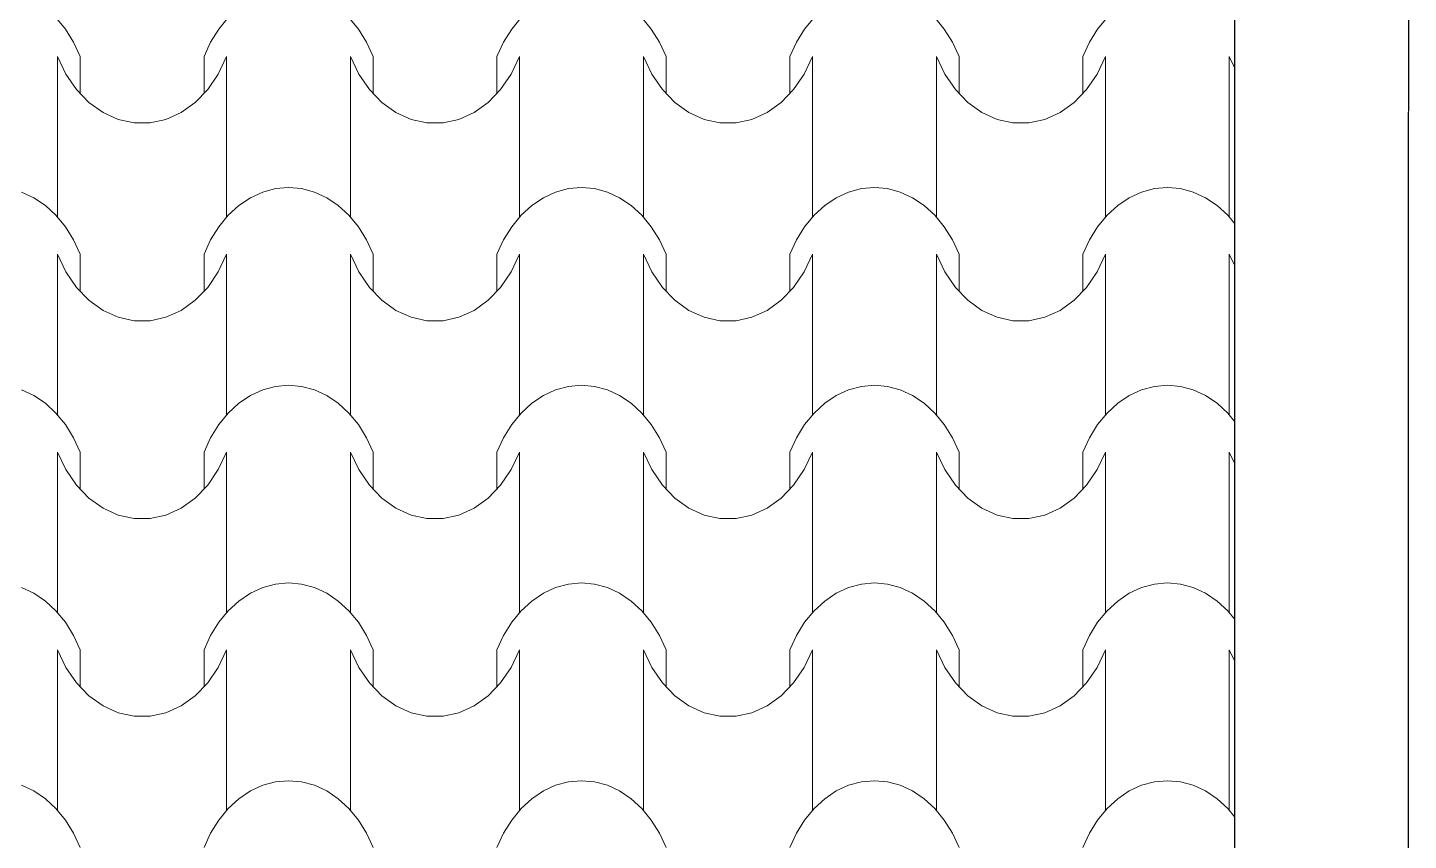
# Model space of a CAD drawing. Header units: millimetres. Extents: x 42452 to 2852333, y -419346 to 834876.
# Drawn here: x 2640242 to 2643426, y 649829 to 651705 of the extents above; entities that cross this region are included whole.
import ezdxf

# ---------------------------------------------------------------- set-up
doc = ezdxf.new("R2010")
doc.units = ezdxf.units.MM
doc.layers.add('M-2 keramitin shtrixi_Ном._пера__21_Pen_No__1', color=7, linetype='Continuous', lineweight=15)
doc.layers.add('memar', color=7, linetype='Continuous', lineweight=25)

# ---------------------------------------------------------------- blocks, each defined once
blk = doc.blocks.new('*X17')
at = {"layer": 'M-2 keramitin shtrixi_Ном._пера__21_Pen_No__1', "color": 7, "linetype": 'Continuous', "lineweight": 15}
for p, q in [((-246032, -1358982.3), (-246010.2, -1359009)), ((-246010.2, -1359009), (-245991.5, -1359039.2)), ((-245675.4, -1359039.2), (-245656.6, -1359009)), ((-245656.6, -1359009), (-245634.8, -1358982.3)), ((-245356.5, -1358982.3), (-245334.6, -1359009)), ((-245334.6, -1359009), (-245315.9, -1359039.2)), ((-244999.8, -1359039.2), (-244981.1, -1359009)), ((-244981.1, -1359009), (-244959.2, -1358982.3)), ((-244680.9, -1358982.3), (-244659.1, -1359009)), ((-244659.1, -1359009), (-244640.3, -1359039.2)), ((-244324.2, -1359039.2), (-244305.5, -1359009)), ((-244305.5, -1359009), (-244283.7, -1358982.3)), ((-244005.3, -1358982.3), (-243983.5, -1359009)), ((-243983.5, -1359009), (-243964.8, -1359039.2)), ((-243648.7, -1359039.2), (-243629.9, -1359009)), ((-243629.9, -1359009), (-243608.1, -1358982.3)), ((-245991.5, -1359039.2), (-245976.2, -1359072.4)), ((-245690.6, -1359072.4), (-245675.4, -1359039.2)), ((-245315.9, -1359039.2), (-245300.6, -1359072.4)), ((-245015.1, -1359072.4), (-244999.8, -1359039.2)), ((-244640.3, -1359039.2), (-244625, -1359072.4)), ((-244339.5, -1359072.4), (-244324.2, -1359039.2)), ((-243964.8, -1359039.2), (-243949.5, -1359072.4)), ((-243664, -1359072.4), (-243648.7, -1359039.2)), ((-246028.4, -1359257.5), (-246028.4, -1359072.4)), ((-246009.1, -1359113), (-246028.4, -1359072.4)), ((-245976.2, -1359157.5), (-245976.2, -1359072.4)), ((-245690.6, -1359157.5), (-245690.6, -1359072.4)), ((-245638.4, -1359072.4), (-245657.7, -1359113)), ((-245638.4, -1359257.5), (-245638.4, -1359072.4)), ((-245352.9, -1359257.5), (-245352.9, -1359072.4)), ((-245333.5, -1359113), (-245352.9, -1359072.4)), ((-245300.6, -1359157.5), (-245300.6, -1359072.4)), ((-245015.1, -1359157.5), (-245015.1, -1359072.4)), ((-244962.8, -1359072.4), (-244982.1, -1359113)), ((-244962.8, -1359257.5), (-244962.8, -1359072.4)), ((-244677.3, -1359257.5), (-244677.3, -1359072.4)), ((-244658, -1359113), (-244677.3, -1359072.4)), ((-244625, -1359157.5), (-244625, -1359072.4)), ((-244339.5, -1359157.5), (-244339.5, -1359072.4)), ((-244287.3, -1359072.4), (-244306.6, -1359113)), ((-244287.3, -1359257.5), (-244287.3, -1359072.4)), ((-244001.7, -1359257.5), (-244001.7, -1359072.4)), ((-243982.4, -1359113), (-244001.7, -1359072.4)), ((-243949.5, -1359157.5), (-243949.5, -1359072.4)), ((-243664, -1359157.5), (-243664, -1359072.4)), ((-243611.7, -1359072.4), (-243631, -1359113)), ((-243611.7, -1359257.5), (-243611.7, -1359072.4)), ((-243326.2, -1359257.5), (-243326.2, -1359072.4)), ((-243313.4, -1359099.2), (-243326.2, -1359072.4)), ((-245984.7, -1359148.7), (-246009.1, -1359113)), ((-245657.7, -1359113), (-245682.1, -1359148.7)), ((-245309.1, -1359148.7), (-245333.5, -1359113)), ((-244982.1, -1359113), (-245006.6, -1359148.7)), ((-244633.6, -1359148.7), (-244658, -1359113)), ((-244306.6, -1359113), (-244331, -1359148.7)), ((-243958, -1359148.7), (-243982.4, -1359113)), ((-243631, -1359113), (-243655.4, -1359148.7)), ((-245955.9, -1359178.6), (-245984.7, -1359148.7)), ((-245682.1, -1359148.7), (-245710.9, -1359178.6)), ((-245280.3, -1359178.6), (-245309.1, -1359148.7)), ((-245006.6, -1359148.7), (-245035.4, -1359178.6)), ((-244604.8, -1359178.6), (-244633.6, -1359148.7)), ((-244331, -1359148.7), (-244359.8, -1359178.6)), ((-243929.2, -1359178.6), (-243958, -1359148.7)), ((-243655.4, -1359148.7), (-243684.3, -1359178.6)), ((-245923.5, -1359201.8), (-245955.9, -1359178.6)), ((-245888.5, -1359217.7), (-245923.5, -1359201.8)), ((-245743.3, -1359201.8), (-245778.3, -1359217.7)), ((-245710.9, -1359178.6), (-245743.3, -1359201.8)), ((-245248, -1359201.8), (-245280.3, -1359178.6)), ((-245213, -1359217.7), (-245248, -1359201.8)), ((-245067.7, -1359201.8), (-245102.7, -1359217.7)), ((-245035.4, -1359178.6), (-245067.7, -1359201.8)), ((-244572.4, -1359201.8), (-244604.8, -1359178.6)), ((-244537.4, -1359217.7), (-244572.4, -1359201.8)), ((-244392.2, -1359201.8), (-244427.2, -1359217.7)), ((-244359.8, -1359178.6), (-244392.2, -1359201.8)), ((-243896.8, -1359201.8), (-243929.2, -1359178.6)), ((-243861.9, -1359217.7), (-243896.8, -1359201.8)), ((-243716.6, -1359201.8), (-243751.6, -1359217.7)), ((-243684.3, -1359178.6), (-243716.6, -1359201.8)), ((-245852, -1359225.7), (-245888.5, -1359217.7)), ((-245833.4, -1359225.7), (-245852, -1359225.7)), ((-245814.8, -1359225.7), (-245833.4, -1359225.7)), ((-245778.3, -1359217.7), (-245814.8, -1359225.7)), ((-245176.4, -1359225.7), (-245213, -1359217.7)), ((-245157.8, -1359225.7), (-245176.4, -1359225.7)), ((-245139.3, -1359225.7), (-245157.8, -1359225.7)), ((-245102.7, -1359217.7), (-245139.3, -1359225.7)), ((-244500.8, -1359225.7), (-244537.4, -1359217.7)), ((-244482.3, -1359225.7), (-244500.8, -1359225.7)), ((-244463.7, -1359225.7), (-244482.3, -1359225.7)), ((-244427.2, -1359217.7), (-244463.7, -1359225.7)), ((-243825.3, -1359225.7), (-243861.9, -1359217.7)), ((-243806.7, -1359225.7), (-243825.3, -1359225.7)), ((-243788.2, -1359225.7), (-243806.7, -1359225.7)), ((-243751.6, -1359217.7), (-243788.2, -1359225.7)), ((-246028.4, -1359442.6), (-246028.4, -1359257.5)), ((-245638.4, -1359442.6), (-245638.4, -1359257.5)), ((-245352.9, -1359442.6), (-245352.9, -1359257.5)), ((-244962.8, -1359442.6), (-244962.8, -1359257.5)), ((-244677.3, -1359442.6), (-244677.3, -1359257.5)), ((-244287.3, -1359442.6), (-244287.3, -1359257.5)), ((-244001.7, -1359442.6), (-244001.7, -1359257.5)), ((-243611.7, -1359442.6), (-243611.7, -1359257.5)), ((-243326.2, -1359442.6), (-243326.2, -1359257.5)), ((-246111.6, -1359385.1), (-246083.2, -1359398.2)), ((-245583.6, -1359398.2), (-245555.2, -1359385.1)), ((-245555.2, -1359385.1), (-245525.7, -1359377.1)), ((-245525.7, -1359377.1), (-245495.6, -1359374.5)), ((-245495.6, -1359374.5), (-245465.5, -1359377.1)), ((-245465.5, -1359377.1), (-245436, -1359385.1)), ((-245436, -1359385.1), (-245407.6, -1359398.2)), ((-244908.1, -1359398.2), (-244879.7, -1359385.1)), ((-244879.7, -1359385.1), (-244850.2, -1359377.1)), ((-244850.2, -1359377.1), (-244820.1, -1359374.5)), ((-244820.1, -1359374.5), (-244790, -1359377.1)), ((-244790, -1359377.1), (-244760.5, -1359385.1)), ((-244760.5, -1359385.1), (-244732.1, -1359398.2)), ((-244232.5, -1359398.2), (-244204.1, -1359385.1)), ((-244204.1, -1359385.1), (-244174.6, -1359377.1)), ((-244174.6, -1359377.1), (-244144.5, -1359374.5)), ((-244144.5, -1359374.5), (-244114.4, -1359377.1)), ((-244114.4, -1359377.1), (-244084.9, -1359385.1)), ((-244084.9, -1359385.1), (-244056.5, -1359398.2)), ((-243556.9, -1359398.2), (-243528.6, -1359385.1)), ((-243528.6, -1359385.1), (-243499, -1359377.1)), ((-243499, -1359377.1), (-243468.9, -1359374.5)), ((-243468.9, -1359374.5), (-243438.9, -1359377.1)), ((-243438.9, -1359377.1), (-243409.3, -1359385.1)), ((-243409.3, -1359385.1), (-243381, -1359398.2)), ((-246083.2, -1359398.2), (-246056.5, -1359416.2)), ((-246056.5, -1359416.2), (-246032, -1359438.7)), ((-245634.8, -1359438.7), (-245610.3, -1359416.2)), ((-245610.3, -1359416.2), (-245583.6, -1359398.2)), ((-245407.6, -1359398.2), (-245380.9, -1359416.2)), ((-245380.9, -1359416.2), (-245356.5, -1359438.7)), ((-244959.2, -1359438.7), (-244934.7, -1359416.2)), ((-244934.7, -1359416.2), (-244908.1, -1359398.2)), ((-244732.1, -1359398.2), (-244705.4, -1359416.2)), ((-244705.4, -1359416.2), (-244680.9, -1359438.7)), ((-244283.7, -1359438.7), (-244259.2, -1359416.2)), ((-244259.2, -1359416.2), (-244232.5, -1359398.2)), ((-244056.5, -1359398.2), (-244029.8, -1359416.2)), ((-244029.8, -1359416.2), (-244005.3, -1359438.7)), ((-243608.1, -1359438.7), (-243583.6, -1359416.2)), ((-243583.6, -1359416.2), (-243556.9, -1359398.2)), ((-243381, -1359398.2), (-243354.3, -1359416.2)), ((-243354.3, -1359416.2), (-243329.8, -1359438.7)), ((-246032, -1359438.7), (-246010.2, -1359465.3)), ((-245656.6, -1359465.3), (-245634.8, -1359438.7)), ((-245356.5, -1359438.7), (-245334.6, -1359465.3)), ((-244981.1, -1359465.3), (-244959.2, -1359438.7)), ((-244680.9, -1359438.7), (-244659.1, -1359465.3)), ((-244305.5, -1359465.3), (-244283.7, -1359438.7)), ((-244005.3, -1359438.7), (-243983.5, -1359465.3)), ((-243629.9, -1359465.3), (-243608.1, -1359438.7)), ((-243329.8, -1359438.7), (-243313.4, -1359458.6)), ((-246010.2, -1359465.3), (-245991.5, -1359495.5)), ((-245675.4, -1359495.5), (-245656.6, -1359465.3)), ((-245334.6, -1359465.3), (-245315.9, -1359495.5)), ((-244999.8, -1359495.5), (-244981.1, -1359465.3)), ((-244659.1, -1359465.3), (-244640.3, -1359495.5)), ((-244324.2, -1359495.5), (-244305.5, -1359465.3)), ((-243983.5, -1359465.3), (-243964.8, -1359495.5)), ((-243648.7, -1359495.5), (-243629.9, -1359465.3)), ((-245991.5, -1359495.5), (-245976.2, -1359528.8)), ((-245690.6, -1359528.8), (-245675.4, -1359495.5)), ((-245315.9, -1359495.5), (-245300.6, -1359528.8)), ((-245015.1, -1359528.8), (-244999.8, -1359495.5)), ((-244640.3, -1359495.5), (-244625, -1359528.8)), ((-244339.5, -1359528.8), (-244324.2, -1359495.5)), ((-243964.8, -1359495.5), (-243949.5, -1359528.8)), ((-243664, -1359528.8), (-243648.7, -1359495.5)), ((-246028.4, -1359713.9), (-246028.4, -1359528.8)), ((-246009.1, -1359569.3), (-246028.4, -1359528.8)), ((-245976.2, -1359613.9), (-245976.2, -1359528.8)), ((-245690.6, -1359613.9), (-245690.6, -1359528.8)), ((-245638.4, -1359528.8), (-245657.7, -1359569.3)), ((-245638.4, -1359713.9), (-245638.4, -1359528.8)), ((-245352.9, -1359713.9), (-245352.9, -1359528.8)), ((-245333.5, -1359569.3), (-245352.9, -1359528.8)), ((-245300.6, -1359613.9), (-245300.6, -1359528.8)), ((-245015.1, -1359613.9), (-245015.1, -1359528.8)), ((-244962.8, -1359528.8), (-244982.1, -1359569.3)), ((-244962.8, -1359713.9), (-244962.8, -1359528.8)), ((-244677.3, -1359713.9), (-244677.3, -1359528.8)), ((-244658, -1359569.3), (-244677.3, -1359528.8)), ((-244625, -1359613.9), (-244625, -1359528.8)), ((-244339.5, -1359613.9), (-244339.5, -1359528.8)), ((-244287.3, -1359528.8), (-244306.6, -1359569.3)), ((-244287.3, -1359713.9), (-244287.3, -1359528.8)), ((-244001.7, -1359713.9), (-244001.7, -1359528.8)), ((-243982.4, -1359569.3), (-244001.7, -1359528.8)), ((-243949.5, -1359613.9), (-243949.5, -1359528.8)), ((-243664, -1359613.9), (-243664, -1359528.8)), ((-243611.7, -1359528.8), (-243631, -1359569.3)), ((-243611.7, -1359713.9), (-243611.7, -1359528.8)), ((-243326.2, -1359713.9), (-243326.2, -1359528.8)), ((-243313.4, -1359555.5), (-243326.2, -1359528.8)), ((-245984.7, -1359605), (-246009.1, -1359569.3)), ((-245657.7, -1359569.3), (-245682.1, -1359605)), ((-245309.1, -1359605), (-245333.5, -1359569.3)), ((-244982.1, -1359569.3), (-245006.6, -1359605)), ((-244633.6, -1359605), (-244658, -1359569.3)), ((-244306.6, -1359569.3), (-244331, -1359605)), ((-243958, -1359605), (-243982.4, -1359569.3)), ((-243631, -1359569.3), (-243655.4, -1359605)), ((-245955.9, -1359634.9), (-245984.7, -1359605)), ((-245682.1, -1359605), (-245710.9, -1359634.9)), ((-245280.3, -1359634.9), (-245309.1, -1359605)), ((-245006.6, -1359605), (-245035.4, -1359634.9)), ((-244604.8, -1359634.9), (-244633.6, -1359605)), ((-244331, -1359605), (-244359.8, -1359634.9)), ((-243929.2, -1359634.9), (-243958, -1359605)), ((-243655.4, -1359605), (-243684.3, -1359634.9)), ((-245923.5, -1359658.2), (-245955.9, -1359634.9)), ((-245710.9, -1359634.9), (-245743.3, -1359658.2)), ((-245248, -1359658.2), (-245280.3, -1359634.9)), ((-245035.4, -1359634.9), (-245067.7, -1359658.2)), ((-244572.4, -1359658.2), (-244604.8, -1359634.9)), ((-244359.8, -1359634.9), (-244392.2, -1359658.2)), ((-243896.8, -1359658.2), (-243929.2, -1359634.9)), ((-243684.3, -1359634.9), (-243716.6, -1359658.2)), ((-245888.5, -1359674), (-245923.5, -1359658.2)), ((-245852, -1359682.1), (-245888.5, -1359674)), ((-245833.4, -1359682.1), (-245852, -1359682.1)), ((-245814.8, -1359682.1), (-245833.4, -1359682.1)), ((-245778.3, -1359674), (-245814.8, -1359682.1)), ((-245743.3, -1359658.2), (-245778.3, -1359674)), ((-245213, -1359674), (-245248, -1359658.2)), ((-245176.4, -1359682.1), (-245213, -1359674)), ((-245157.8, -1359682.1), (-245176.4, -1359682.1)), ((-245139.3, -1359682.1), (-245157.8, -1359682.1)), ((-245102.7, -1359674), (-245139.3, -1359682.1)), ((-245067.7, -1359658.2), (-245102.7, -1359674)), ((-244537.4, -1359674), (-244572.4, -1359658.2)), ((-244500.8, -1359682.1), (-244537.4, -1359674)), ((-244482.3, -1359682.1), (-244500.8, -1359682.1)), ((-244463.7, -1359682.1), (-244482.3, -1359682.1)), ((-244427.2, -1359674), (-244463.7, -1359682.1)), ((-244392.2, -1359658.2), (-244427.2, -1359674)), ((-243861.9, -1359674), (-243896.8, -1359658.2)), ((-243825.3, -1359682.1), (-243861.9, -1359674)), ((-243806.7, -1359682.1), (-243825.3, -1359682.1)), ((-243788.2, -1359682.1), (-243806.7, -1359682.1)), ((-243751.6, -1359674), (-243788.2, -1359682.1)), ((-243716.6, -1359658.2), (-243751.6, -1359674)), ((-246028.4, -1359898.9), (-246028.4, -1359713.9)), ((-245638.4, -1359898.9), (-245638.4, -1359713.9)), ((-245352.9, -1359898.9), (-245352.9, -1359713.9)), ((-244962.8, -1359898.9), (-244962.8, -1359713.9)), ((-244677.3, -1359898.9), (-244677.3, -1359713.9)), ((-244287.3, -1359898.9), (-244287.3, -1359713.9)), ((-244001.7, -1359898.9), (-244001.7, -1359713.9)), ((-243611.7, -1359898.9), (-243611.7, -1359713.9)), ((-243326.2, -1359898.9), (-243326.2, -1359713.9)), ((-246111.6, -1359841.4), (-246083.2, -1359854.5)), ((-245583.6, -1359854.5), (-245555.2, -1359841.4)), ((-245555.2, -1359841.4), (-245525.7, -1359833.5)), ((-245525.7, -1359833.5), (-245495.6, -1359830.8)), ((-245495.6, -1359830.8), (-245465.5, -1359833.5)), ((-245465.5, -1359833.5), (-245436, -1359841.4)), ((-245436, -1359841.4), (-245407.6, -1359854.5)), ((-244908.1, -1359854.5), (-244879.7, -1359841.4)), ((-244879.7, -1359841.4), (-244850.2, -1359833.5)), ((-244850.2, -1359833.5), (-244820.1, -1359830.8)), ((-244820.1, -1359830.8), (-244790, -1359833.5)), ((-244790, -1359833.5), (-244760.5, -1359841.4)), ((-244760.5, -1359841.4), (-244732.1, -1359854.5)), ((-244232.5, -1359854.5), (-244204.1, -1359841.4)), ((-244204.1, -1359841.4), (-244174.6, -1359833.5)), ((-244174.6, -1359833.5), (-244144.5, -1359830.8)), ((-244144.5, -1359830.8), (-244114.4, -1359833.5)), ((-244114.4, -1359833.5), (-244084.9, -1359841.4)), ((-244084.9, -1359841.4), (-244056.5, -1359854.5)), ((-243556.9, -1359854.5), (-243528.6, -1359841.4)), ((-243528.6, -1359841.4), (-243499, -1359833.5)), ((-243499, -1359833.5), (-243468.9, -1359830.8)), ((-243468.9, -1359830.8), (-243438.9, -1359833.5)), ((-243438.9, -1359833.5), (-243409.3, -1359841.4)), ((-243409.3, -1359841.4), (-243381, -1359854.5)), ((-246083.2, -1359854.5), (-246056.5, -1359872.5)), ((-246056.5, -1359872.5), (-246032, -1359895)), ((-245634.8, -1359895), (-245610.3, -1359872.5)), ((-245610.3, -1359872.5), (-245583.6, -1359854.5)), ((-245407.6, -1359854.5), (-245380.9, -1359872.5)), ((-245380.9, -1359872.5), (-245356.5, -1359895)), ((-244959.2, -1359895), (-244934.7, -1359872.5)), ((-244934.7, -1359872.5), (-244908.1, -1359854.5)), ((-244732.1, -1359854.5), (-244705.4, -1359872.5)), ((-244705.4, -1359872.5), (-244680.9, -1359895)), ((-244283.7, -1359895), (-244259.2, -1359872.5)), ((-244259.2, -1359872.5), (-244232.5, -1359854.5)), ((-244056.5, -1359854.5), (-244029.8, -1359872.5)), ((-244029.8, -1359872.5), (-244005.3, -1359895)), ((-243608.1, -1359895), (-243583.6, -1359872.5)), ((-243583.6, -1359872.5), (-243556.9, -1359854.5)), ((-243381, -1359854.5), (-243354.3, -1359872.5)), ((-243354.3, -1359872.5), (-243329.8, -1359895)), ((-246032, -1359895), (-246010.2, -1359921.7)), ((-245656.6, -1359921.7), (-245634.8, -1359895)), ((-245356.5, -1359895), (-245334.6, -1359921.7)), ((-244981.1, -1359921.7), (-244959.2, -1359895)), ((-244680.9, -1359895), (-244659.1, -1359921.7)), ((-244305.5, -1359921.7), (-244283.7, -1359895)), ((-244005.3, -1359895), (-243983.5, -1359921.7)), ((-243629.9, -1359921.7), (-243608.1, -1359895)), ((-243329.8, -1359895), (-243313.4, -1359915)), ((-246010.2, -1359921.7), (-245991.5, -1359951.9)), ((-245675.4, -1359951.9), (-245656.6, -1359921.7)), ((-245334.6, -1359921.7), (-245315.9, -1359951.9)), ((-244999.8, -1359951.9), (-244981.1, -1359921.7)), ((-244659.1, -1359921.7), (-244640.3, -1359951.9)), ((-244324.2, -1359951.9), (-244305.5, -1359921.7)), ((-243983.5, -1359921.7), (-243964.8, -1359951.9)), ((-243648.7, -1359951.9), (-243629.9, -1359921.7)), ((-245991.5, -1359951.9), (-245976.2, -1359985.1)), ((-245690.6, -1359985.1), (-245675.4, -1359951.9)), ((-245315.9, -1359951.9), (-245300.6, -1359985.1)), ((-245015.1, -1359985.1), (-244999.8, -1359951.9)), ((-244640.3, -1359951.9), (-244625, -1359985.1)), ((-244339.5, -1359985.1), (-244324.2, -1359951.9)), ((-243964.8, -1359951.9), (-243949.5, -1359985.1)), ((-243664, -1359985.1), (-243648.7, -1359951.9)), ((-246028.4, -1360170.2), (-246028.4, -1359985.1)), ((-246009.1, -1360025.6), (-246028.4, -1359985.1)), ((-245976.2, -1360070.2), (-245976.2, -1359985.1)), ((-245690.6, -1360070.2), (-245690.6, -1359985.1)), ((-245638.4, -1359985.1), (-245657.7, -1360025.6)), ((-245638.4, -1360170.2), (-245638.4, -1359985.1)), ((-245352.9, -1360170.2), (-245352.9, -1359985.1)), ((-245333.5, -1360025.6), (-245352.9, -1359985.1)), ((-245300.6, -1360070.2), (-245300.6, -1359985.1)), ((-245015.1, -1360070.2), (-245015.1, -1359985.1)), ((-244962.8, -1359985.1), (-244982.1, -1360025.6)), ((-244962.8, -1360170.2), (-244962.8, -1359985.1)), ((-244677.3, -1360170.2), (-244677.3, -1359985.1)), ((-244658, -1360025.6), (-244677.3, -1359985.1)), ((-244625, -1360070.2), (-244625, -1359985.1)), ((-244339.5, -1360070.2), (-244339.5, -1359985.1)), ((-244287.3, -1359985.1), (-244306.6, -1360025.6)), ((-244287.3, -1360170.2), (-244287.3, -1359985.1)), ((-244001.7, -1360170.2), (-244001.7, -1359985.1)), ((-243982.4, -1360025.6), (-244001.7, -1359985.1)), ((-243949.5, -1360070.2), (-243949.5, -1359985.1)), ((-243664, -1360070.2), (-243664, -1359985.1)), ((-243611.7, -1359985.1), (-243631, -1360025.6)), ((-243611.7, -1360170.2), (-243611.7, -1359985.1)), ((-243326.2, -1360170.2), (-243326.2, -1359985.1)), ((-243313.4, -1360011.9), (-243326.2, -1359985.1)), ((-245984.7, -1360061.4), (-246009.1, -1360025.6)), ((-245657.7, -1360025.6), (-245682.1, -1360061.4)), ((-245309.1, -1360061.4), (-245333.5, -1360025.6)), ((-244982.1, -1360025.6), (-245006.6, -1360061.4)), ((-244633.6, -1360061.4), (-244658, -1360025.6)), ((-244306.6, -1360025.6), (-244331, -1360061.4)), ((-243958, -1360061.4), (-243982.4, -1360025.6)), ((-243631, -1360025.6), (-243655.4, -1360061.4)), ((-245955.9, -1360091.3), (-245984.7, -1360061.4)), ((-245682.1, -1360061.4), (-245710.9, -1360091.3)), ((-245280.3, -1360091.3), (-245309.1, -1360061.4)), ((-245006.6, -1360061.4), (-245035.4, -1360091.3)), ((-244604.8, -1360091.3), (-244633.6, -1360061.4)), ((-244331, -1360061.4), (-244359.8, -1360091.3)), ((-243929.2, -1360091.3), (-243958, -1360061.4)), ((-243655.4, -1360061.4), (-243684.3, -1360091.3)), ((-245923.5, -1360114.5), (-245955.9, -1360091.3)), ((-245710.9, -1360091.3), (-245743.3, -1360114.5)), ((-245248, -1360114.5), (-245280.3, -1360091.3)), ((-245035.4, -1360091.3), (-245067.7, -1360114.5)), ((-244572.4, -1360114.5), (-244604.8, -1360091.3)), ((-244359.8, -1360091.3), (-244392.2, -1360114.5)), ((-243896.8, -1360114.5), (-243929.2, -1360091.3)), ((-243684.3, -1360091.3), (-243716.6, -1360114.5)), ((-245888.5, -1360130.4), (-245923.5, -1360114.5)), ((-245743.3, -1360114.5), (-245778.3, -1360130.4)), ((-245213, -1360130.4), (-245248, -1360114.5)), ((-245067.7, -1360114.5), (-245102.7, -1360130.4)), ((-244537.4, -1360130.4), (-244572.4, -1360114.5)), ((-244392.2, -1360114.5), (-244427.2, -1360130.4)), ((-243861.9, -1360130.4), (-243896.8, -1360114.5)), ((-243716.6, -1360114.5), (-243751.6, -1360130.4)), ((-245852, -1360138.4), (-245888.5, -1360130.4)), ((-245833.4, -1360138.4), (-245852, -1360138.4)), ((-245814.8, -1360138.4), (-245833.4, -1360138.4)), ((-245778.3, -1360130.4), (-245814.8, -1360138.4)), ((-245176.4, -1360138.4), (-245213, -1360130.4)), ((-245157.8, -1360138.4), (-245176.4, -1360138.4)), ((-245139.3, -1360138.4), (-245157.8, -1360138.4)), ((-245102.7, -1360130.4), (-245139.3, -1360138.4)), ((-244500.8, -1360138.4), (-244537.4, -1360130.4)), ((-244482.3, -1360138.4), (-244500.8, -1360138.4)), ((-244463.7, -1360138.4), (-244482.3, -1360138.4)), ((-244427.2, -1360130.4), (-244463.7, -1360138.4)), ((-243825.3, -1360138.4), (-243861.9, -1360130.4)), ((-243806.7, -1360138.4), (-243825.3, -1360138.4)), ((-243788.2, -1360138.4), (-243806.7, -1360138.4)), ((-243751.6, -1360130.4), (-243788.2, -1360138.4)), ((-246028.4, -1360355.3), (-246028.4, -1360170.2)), ((-245638.4, -1360355.3), (-245638.4, -1360170.2)), ((-245352.9, -1360355.3), (-245352.9, -1360170.2)), ((-244962.8, -1360355.3), (-244962.8, -1360170.2)), ((-244677.3, -1360355.3), (-244677.3, -1360170.2)), ((-244287.3, -1360355.3), (-244287.3, -1360170.2)), ((-244001.7, -1360355.3), (-244001.7, -1360170.2)), ((-243611.7, -1360355.3), (-243611.7, -1360170.2)), ((-243326.2, -1360355.3), (-243326.2, -1360170.2)), ((-245525.7, -1360289.8), (-245495.6, -1360287.2)), ((-245495.6, -1360287.2), (-245465.5, -1360289.8)), ((-244850.2, -1360289.8), (-244820.1, -1360287.2)), ((-244820.1, -1360287.2), (-244790, -1360289.8)), ((-244174.6, -1360289.8), (-244144.5, -1360287.2)), ((-244144.5, -1360287.2), (-244114.4, -1360289.8)), ((-243499, -1360289.8), (-243468.9, -1360287.2)), ((-243468.9, -1360287.2), (-243438.9, -1360289.8)), ((-246111.6, -1360297.8), (-246083.2, -1360310.9)), ((-246083.2, -1360310.9), (-246056.5, -1360328.9)), ((-245610.3, -1360328.9), (-245583.6, -1360310.9)), ((-245583.6, -1360310.9), (-245555.2, -1360297.8)), ((-245555.2, -1360297.8), (-245525.7, -1360289.8)), ((-245465.5, -1360289.8), (-245436, -1360297.8)), ((-245436, -1360297.8), (-245407.6, -1360310.9)), ((-245407.6, -1360310.9), (-245380.9, -1360328.9)), ((-244934.7, -1360328.9), (-244908.1, -1360310.9)), ((-244908.1, -1360310.9), (-244879.7, -1360297.8)), ((-244879.7, -1360297.8), (-244850.2, -1360289.8)), ((-244790, -1360289.8), (-244760.5, -1360297.8)), ((-244760.5, -1360297.8), (-244732.1, -1360310.9)), ((-244732.1, -1360310.9), (-244705.4, -1360328.9)), ((-244259.2, -1360328.9), (-244232.5, -1360310.9)), ((-244232.5, -1360310.9), (-244204.1, -1360297.8)), ((-244204.1, -1360297.8), (-244174.6, -1360289.8)), ((-244114.4, -1360289.8), (-244084.9, -1360297.8)), ((-244084.9, -1360297.8), (-244056.5, -1360310.9)), ((-244056.5, -1360310.9), (-244029.8, -1360328.9)), ((-243583.6, -1360328.9), (-243556.9, -1360310.9)), ((-243556.9, -1360310.9), (-243528.6, -1360297.8)), ((-243528.6, -1360297.8), (-243499, -1360289.8)), ((-243438.9, -1360289.8), (-243409.3, -1360297.8)), ((-243409.3, -1360297.8), (-243381, -1360310.9)), ((-243381, -1360310.9), (-243354.3, -1360328.9)), ((-246056.5, -1360328.9), (-246032, -1360351.4)), ((-245634.8, -1360351.4), (-245610.3, -1360328.9)), ((-245380.9, -1360328.9), (-245356.5, -1360351.4)), ((-244959.2, -1360351.4), (-244934.7, -1360328.9)), ((-244705.4, -1360328.9), (-244680.9, -1360351.4)), ((-244283.7, -1360351.4), (-244259.2, -1360328.9)), ((-244029.8, -1360328.9), (-244005.3, -1360351.4)), ((-243608.1, -1360351.4), (-243583.6, -1360328.9)), ((-243354.3, -1360328.9), (-243329.8, -1360351.4)), ((-246032, -1360351.4), (-246010.2, -1360378)), ((-246010.2, -1360378), (-245991.5, -1360408.2)), ((-245675.4, -1360408.2), (-245656.6, -1360378)), ((-245656.6, -1360378), (-245634.8, -1360351.4)), ((-245356.5, -1360351.4), (-245334.6, -1360378)), ((-245334.6, -1360378), (-245315.9, -1360408.2)), ((-244999.8, -1360408.2), (-244981.1, -1360378)), ((-244981.1, -1360378), (-244959.2, -1360351.4)), ((-244680.9, -1360351.4), (-244659.1, -1360378)), ((-244659.1, -1360378), (-244640.3, -1360408.2)), ((-244324.2, -1360408.2), (-244305.5, -1360378)), ((-244305.5, -1360378), (-244283.7, -1360351.4)), ((-244005.3, -1360351.4), (-243983.5, -1360378)), ((-243983.5, -1360378), (-243964.8, -1360408.2)), ((-243648.7, -1360408.2), (-243629.9, -1360378)), ((-243629.9, -1360378), (-243608.1, -1360351.4)), ((-243329.8, -1360351.4), (-243313.4, -1360371.3)), ((-245991.5, -1360408.2), (-245976.2, -1360441.5)), ((-245690.6, -1360441.5), (-245675.4, -1360408.2)), ((-245315.9, -1360408.2), (-245300.6, -1360441.5)), ((-245015.1, -1360441.5), (-244999.8, -1360408.2)), ((-244640.3, -1360408.2), (-244625, -1360441.5)), ((-244339.5, -1360441.5), (-244324.2, -1360408.2)), ((-243964.8, -1360408.2), (-243949.5, -1360441.5)), ((-243664, -1360441.5), (-243648.7, -1360408.2)), ((-246028.4, -1360626.6), (-246028.4, -1360441.5)), ((-246009.1, -1360482), (-246028.4, -1360441.5)), ((-245976.2, -1360526.6), (-245976.2, -1360441.5)), ((-245690.6, -1360526.6), (-245690.6, -1360441.5)), ((-245638.4, -1360441.5), (-245657.7, -1360482)), ((-245638.4, -1360626.6), (-245638.4, -1360441.5)), ((-245352.9, -1360626.6), (-245352.9, -1360441.5)), ((-245333.5, -1360482), (-245352.9, -1360441.5)), ((-245300.6, -1360526.6), (-245300.6, -1360441.5)), ((-245015.1, -1360526.6), (-245015.1, -1360441.5)), ((-244962.8, -1360441.5), (-244982.1, -1360482)), ((-244962.8, -1360626.6), (-244962.8, -1360441.5)), ((-244677.3, -1360626.6), (-244677.3, -1360441.5)), ((-244658, -1360482), (-244677.3, -1360441.5)), ((-244625, -1360526.6), (-244625, -1360441.5)), ((-244339.5, -1360526.6), (-244339.5, -1360441.5)), ((-244287.3, -1360441.5), (-244306.6, -1360482)), ((-244287.3, -1360626.6), (-244287.3, -1360441.5)), ((-244001.7, -1360626.6), (-244001.7, -1360441.5)), ((-243982.4, -1360482), (-244001.7, -1360441.5)), ((-243949.5, -1360526.6), (-243949.5, -1360441.5)), ((-243664, -1360526.6), (-243664, -1360441.5)), ((-243611.7, -1360441.5), (-243631, -1360482)), ((-243611.7, -1360626.6), (-243611.7, -1360441.5)), ((-243326.2, -1360626.6), (-243326.2, -1360441.5)), ((-243313.4, -1360468.2), (-243326.2, -1360441.5)), ((-245984.7, -1360517.7), (-246009.1, -1360482)), ((-245657.7, -1360482), (-245682.1, -1360517.7)), ((-245309.1, -1360517.7), (-245333.5, -1360482)), ((-244982.1, -1360482), (-245006.6, -1360517.7)), ((-244633.6, -1360517.7), (-244658, -1360482)), ((-244306.6, -1360482), (-244331, -1360517.7)), ((-243958, -1360517.7), (-243982.4, -1360482)), ((-243631, -1360482), (-243655.4, -1360517.7)), ((-245955.9, -1360547.6), (-245984.7, -1360517.7)), ((-245682.1, -1360517.7), (-245710.9, -1360547.6)), ((-245280.3, -1360547.6), (-245309.1, -1360517.7)), ((-245006.6, -1360517.7), (-245035.4, -1360547.6)), ((-244604.8, -1360547.6), (-244633.6, -1360517.7)), ((-244331, -1360517.7), (-244359.8, -1360547.6)), ((-243929.2, -1360547.6), (-243958, -1360517.7)), ((-243655.4, -1360517.7), (-243684.3, -1360547.6)), ((-245923.5, -1360570.9), (-245955.9, -1360547.6)), ((-245888.5, -1360586.7), (-245923.5, -1360570.9)), ((-245743.3, -1360570.9), (-245778.3, -1360586.7)), ((-245710.9, -1360547.6), (-245743.3, -1360570.9)), ((-245248, -1360570.9), (-245280.3, -1360547.6)), ((-245213, -1360586.7), (-245248, -1360570.9)), ((-245067.7, -1360570.9), (-245102.7, -1360586.7)), ((-245035.4, -1360547.6), (-245067.7, -1360570.9)), ((-244572.4, -1360570.9), (-244604.8, -1360547.6)), ((-244537.4, -1360586.7), (-244572.4, -1360570.9)), ((-244392.2, -1360570.9), (-244427.2, -1360586.7)), ((-244359.8, -1360547.6), (-244392.2, -1360570.9)), ((-243896.8, -1360570.9), (-243929.2, -1360547.6)), ((-243861.9, -1360586.7), (-243896.8, -1360570.9)), ((-243716.6, -1360570.9), (-243751.6, -1360586.7)), ((-243684.3, -1360547.6), (-243716.6, -1360570.9)), ((-245852, -1360594.8), (-245888.5, -1360586.7)), ((-245833.4, -1360594.8), (-245852, -1360594.8)), ((-245814.8, -1360594.8), (-245833.4, -1360594.8)), ((-245778.3, -1360586.7), (-245814.8, -1360594.8)), ((-245176.4, -1360594.8), (-245213, -1360586.7)), ((-245157.8, -1360594.8), (-245176.4, -1360594.8)), ((-245139.3, -1360594.8), (-245157.8, -1360594.8)), ((-245102.7, -1360586.7), (-245139.3, -1360594.8)), ((-244500.8, -1360594.8), (-244537.4, -1360586.7)), ((-244482.3, -1360594.8), (-244500.8, -1360594.8)), ((-244463.7, -1360594.8), (-244482.3, -1360594.8)), ((-244427.2, -1360586.7), (-244463.7, -1360594.8)), ((-243825.3, -1360594.8), (-243861.9, -1360586.7)), ((-243806.7, -1360594.8), (-243825.3, -1360594.8)), ((-243788.2, -1360594.8), (-243806.7, -1360594.8)), ((-243751.6, -1360586.7), (-243788.2, -1360594.8)), ((-246028.4, -1360811.6), (-246028.4, -1360626.6)), ((-245638.4, -1360811.6), (-245638.4, -1360626.6)), ((-245352.9, -1360811.6), (-245352.9, -1360626.6)), ((-244962.8, -1360811.6), (-244962.8, -1360626.6)), ((-244677.3, -1360811.6), (-244677.3, -1360626.6)), ((-244287.3, -1360811.6), (-244287.3, -1360626.6)), ((-244001.7, -1360811.6), (-244001.7, -1360626.6)), ((-243611.7, -1360811.6), (-243611.7, -1360626.6)), ((-243326.2, -1360811.6), (-243326.2, -1360626.6)), ((-246111.6, -1360754.1), (-246083.2, -1360767.2)), ((-245583.6, -1360767.2), (-245555.2, -1360754.1)), ((-245555.2, -1360754.1), (-245525.7, -1360746.2)), ((-245525.7, -1360746.2), (-245495.6, -1360743.5)), ((-245495.6, -1360743.5), (-245465.5, -1360746.2)), ((-245465.5, -1360746.2), (-245436, -1360754.1)), ((-245436, -1360754.1), (-245407.6, -1360767.2)), ((-244908.1, -1360767.2), (-244879.7, -1360754.1)), ((-244879.7, -1360754.1), (-244850.2, -1360746.2)), ((-244850.2, -1360746.2), (-244820.1, -1360743.5)), ((-244820.1, -1360743.5), (-244790, -1360746.2)), ((-244790, -1360746.2), (-244760.5, -1360754.1)), ((-244760.5, -1360754.1), (-244732.1, -1360767.2)), ((-244232.5, -1360767.2), (-244204.1, -1360754.1)), ((-244204.1, -1360754.1), (-244174.6, -1360746.2)), ((-244174.6, -1360746.2), (-244144.5, -1360743.5)), ((-244144.5, -1360743.5), (-244114.4, -1360746.2)), ((-244114.4, -1360746.2), (-244084.9, -1360754.1)), ((-244084.9, -1360754.1), (-244056.5, -1360767.2)), ((-243556.9, -1360767.2), (-243528.6, -1360754.1)), ((-243528.6, -1360754.1), (-243499, -1360746.2)), ((-243499, -1360746.2), (-243468.9, -1360743.5)), ((-243468.9, -1360743.5), (-243438.9, -1360746.2)), ((-243438.9, -1360746.2), (-243409.3, -1360754.1)), ((-243409.3, -1360754.1), (-243381, -1360767.2)), ((-246083.2, -1360767.2), (-246056.5, -1360785.2)), ((-246056.5, -1360785.2), (-246032, -1360807.7)), ((-245634.8, -1360807.7), (-245610.3, -1360785.2)), ((-245610.3, -1360785.2), (-245583.6, -1360767.2)), ((-245407.6, -1360767.2), (-245380.9, -1360785.2)), ((-245380.9, -1360785.2), (-245356.5, -1360807.7)), ((-244959.2, -1360807.7), (-244934.7, -1360785.2)), ((-244934.7, -1360785.2), (-244908.1, -1360767.2)), ((-244732.1, -1360767.2), (-244705.4, -1360785.2)), ((-244705.4, -1360785.2), (-244680.9, -1360807.7)), ((-244283.7, -1360807.7), (-244259.2, -1360785.2)), ((-244259.2, -1360785.2), (-244232.5, -1360767.2)), ((-244056.5, -1360767.2), (-244029.8, -1360785.2)), ((-244029.8, -1360785.2), (-244005.3, -1360807.7)), ((-243608.1, -1360807.7), (-243583.6, -1360785.2)), ((-243583.6, -1360785.2), (-243556.9, -1360767.2)), ((-243381, -1360767.2), (-243354.3, -1360785.2)), ((-243354.3, -1360785.2), (-243329.8, -1360807.7)), ((-246032, -1360807.7), (-246010.2, -1360834.4)), ((-245656.6, -1360834.4), (-245634.8, -1360807.7)), ((-245356.5, -1360807.7), (-245334.6, -1360834.4)), ((-244981.1, -1360834.4), (-244959.2, -1360807.7)), ((-244680.9, -1360807.7), (-244659.1, -1360834.4)), ((-244305.5, -1360834.4), (-244283.7, -1360807.7)), ((-244005.3, -1360807.7), (-243983.5, -1360834.4)), ((-243629.9, -1360834.4), (-243608.1, -1360807.7)), ((-243329.8, -1360807.7), (-243313.4, -1360827.7)), ((-246010.2, -1360834.4), (-245991.5, -1360864.6)), ((-245675.4, -1360864.6), (-245656.6, -1360834.4)), ((-245334.6, -1360834.4), (-245315.9, -1360864.6)), ((-244999.8, -1360864.6), (-244981.1, -1360834.4)), ((-244659.1, -1360834.4), (-244640.3, -1360864.6)), ((-244324.2, -1360864.6), (-244305.5, -1360834.4)), ((-243983.5, -1360834.4), (-243964.8, -1360864.6)), ((-243648.7, -1360864.6), (-243629.9, -1360834.4)), ((-245991.5, -1360864.6), (-245976.2, -1360897.8)), ((-245690.6, -1360897.8), (-245675.4, -1360864.6)), ((-245315.9, -1360864.6), (-245300.6, -1360897.8)), ((-245015.1, -1360897.8), (-244999.8, -1360864.6)), ((-244640.3, -1360864.6), (-244625, -1360897.8)), ((-244339.5, -1360897.8), (-244324.2, -1360864.6)), ((-243964.8, -1360864.6), (-243949.5, -1360897.8)), ((-243664, -1360897.8), (-243648.7, -1360864.6))]:
    blk.add_line(p, q, dxfattribs=at)
blk = doc.blocks.new('Fill_2')
at = {"layer": 'M-2 keramitin shtrixi_Ном._пера__21_Pen_No__1', "color": 7, "linetype": 'Continuous', "lineweight": 15}
blk.add_blockref('*X17', (0, 0), dxfattribs=at)

msp = doc.modelspace()

# ---------------------------------------------------------------- linework, layer by layer
at = {"layer": 'memar', "color": 0, "lineweight": 25}
for points in [[(2643025.59247, 648561.54702), (2643026.14, 654461.54702)], [(2643426.14, 654461.54702), (2643425.59247, 648561.54702)]]:
    msp.add_lwpolyline(points, dxfattribs=at)

# ---------------------------------------------------------------- block references
at = {"layer": 'memar', "color": 7, "linetype": 'Continuous', "lineweight": 25}
msp.add_blockref('Fill_2', (2886339.40236, 2010710.49399), dxfattribs=at)

doc.saveas('drawing.dxf')
